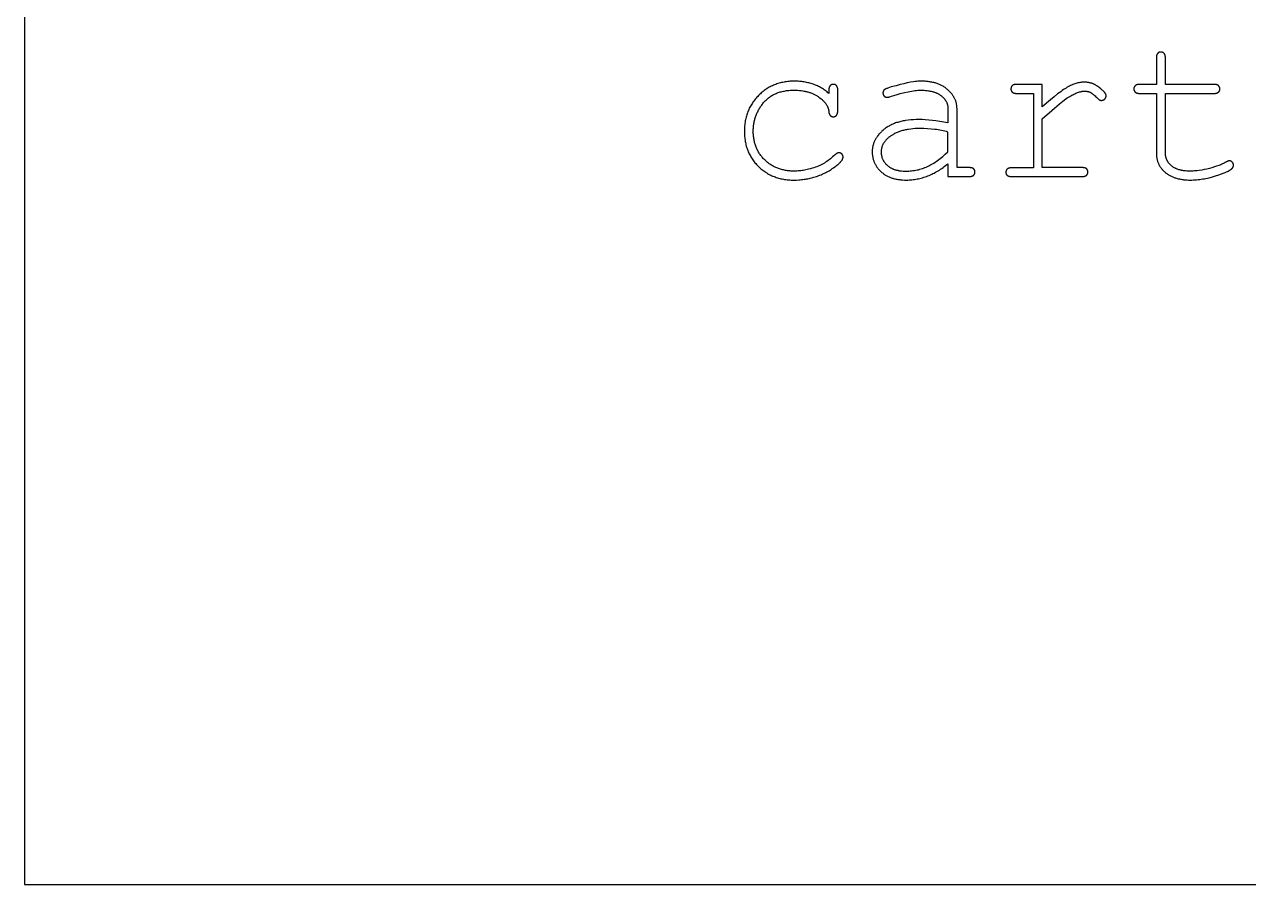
# Model space of a CAD drawing. Extents: x -184 to 286, y 9 to 417.
# Drawn here: x -88.7 to 65, y 9.3 to 117.2 of the extents above; entities that cross this region are included whole.
import ezdxf

# ---------------------------------------------------------------- set-up
doc = ezdxf.new("R2010")
doc.units = 0
doc.layers.add('LETRAS', color=7, linetype='CONTINUOUS')
doc.layers.add('LINEAS', color=7, linetype='CONTINUOUS')

msp = doc.modelspace()

# ---------------------------------------------------------------- linework, layer by layer
at = {"layer": 'LETRAS'}
for points in [[(54.52, 113.02), (54.52, 113.07), (54.52, 113.11), (54.52, 113.16), (54.51, 113.2), (54.51, 113.25), (54.5, 113.27), (54.5, 113.29), (54.49, 113.31), (54.49, 113.32), (54.49, 113.34), (54.48, 113.36), (54.48, 113.38), (54.47, 113.4), (54.46, 113.41), (54.46, 113.43), (54.45, 113.45), (54.45, 113.46), (54.44, 113.48), (54.43, 113.49), (54.42, 113.51), (54.42, 113.52), (54.41, 113.53), (54.4, 113.54), (54.39, 113.56), (54.38, 113.57), (54.38, 113.58), (54.37, 113.58), (54.37, 113.59), (54.36, 113.59), (54.35, 113.6), (54.34, 113.61), (54.33, 113.62), (54.32, 113.63), (54.31, 113.64), (54.3, 113.65), (54.29, 113.66), (54.28, 113.67), (54.26, 113.68), (54.25, 113.68), (54.24, 113.69), (54.23, 113.7), (54.22, 113.7), (54.2, 113.71), (54.19, 113.72), (54.18, 113.72), (54.16, 113.73), (54.15, 113.73), (54.14, 113.74), (54.12, 113.74), (54.11, 113.75), (54.1, 113.75), (54.08, 113.75), (54.07, 113.75), (54.05, 113.76), (54.04, 113.76), (54.02, 113.76), (54.01, 113.76), (53.99, 113.76), (53.98, 113.76), (53.96, 113.77), (53.95, 113.77), (53.93, 113.77), (53.92, 113.76), (53.9, 113.76), (53.89, 113.76), (53.87, 113.76), (53.86, 113.76), (53.85, 113.76), (53.83, 113.75), (53.82, 113.75), (53.8, 113.75), (53.79, 113.75), (53.78, 113.74), (53.76, 113.74), (53.75, 113.73), (53.74, 113.73), (53.73, 113.72), (53.71, 113.72), (53.7, 113.71), (53.69, 113.7), (53.68, 113.7), (53.67, 113.69), (53.65, 113.68), (53.64, 113.68), (53.63, 113.67), (53.62, 113.66), (53.61, 113.65), (53.6, 113.64), (53.59, 113.63), (53.58, 113.62), (53.57, 113.61), (53.56, 113.6), (53.55, 113.59), (53.54, 113.59), (53.54, 113.58), (53.53, 113.58), (53.53, 113.57), (53.52, 113.56), (53.51, 113.54), (53.5, 113.53), (53.49, 113.52), (53.48, 113.51), (53.48, 113.49), (53.47, 113.48), (53.46, 113.46), (53.46, 113.45), (53.45, 113.43), (53.44, 113.41), (53.44, 113.4), (53.43, 113.38), (53.43, 113.36), (53.42, 113.34), (53.42, 113.32), (53.41, 113.31), (53.41, 113.29), (53.4, 113.27), (53.4, 113.25), (53.4, 113.2), (53.39, 113.16), (53.39, 113.11), (53.39, 113.07), (53.39, 113.02)], [(53.39, 113.02), (53.39, 109.71)], [(54.52, 109.71), (54.52, 113.02)], [(12.26, 108.57), (12.15, 108.66), (12.04, 108.76), (11.93, 108.84), (11.81, 108.93), (11.69, 109.01), (11.58, 109.09), (11.46, 109.17), (11.33, 109.24), (11.21, 109.31), (11.09, 109.38), (10.96, 109.44), (10.83, 109.51), (10.7, 109.56), (10.57, 109.62), (10.44, 109.67), (10.3, 109.72), (10.17, 109.77), (10.03, 109.81), (9.89, 109.85), (9.75, 109.89), (9.61, 109.92), (9.46, 109.96), (9.32, 109.98), (9.17, 110.01), (9.02, 110.03), (8.87, 110.05), (8.72, 110.07), (8.57, 110.08), (8.41, 110.09), (8.25, 110.1), (8.09, 110.1), (7.93, 110.11), (7.77, 110.1), (7.6, 110.1), (7.43, 110.09), (7.27, 110.08), (7.11, 110.06), (6.95, 110.04), (6.79, 110.02), (6.64, 109.99), (6.48, 109.96), (6.33, 109.93), (6.18, 109.89), (6.03, 109.85), (5.88, 109.81), (5.74, 109.76), (5.6, 109.71), (5.45, 109.66), (5.31, 109.6), (5.18, 109.54), (5.04, 109.47), (4.91, 109.41), (4.77, 109.34), (4.64, 109.26), (4.52, 109.18), (4.39, 109.1), (4.26, 109.01), (4.14, 108.92), (4.02, 108.83), (3.9, 108.74), (3.78, 108.64), (3.67, 108.53), (3.55, 108.43), (3.44, 108.32), (3.33, 108.2), (3.22, 108.09), (3.12, 107.97), (3.02, 107.85), (2.93, 107.73), (2.83, 107.61), (2.74, 107.49), (2.66, 107.36), (2.58, 107.24), (2.5, 107.11), (2.42, 106.98), (2.35, 106.84), (2.28, 106.71), (2.22, 106.57), (2.16, 106.44), (2.1, 106.3), (2.05, 106.15), (2, 106.01), (1.95, 105.87), (1.91, 105.72), (1.87, 105.57), (1.83, 105.42), (1.8, 105.27), (1.77, 105.11), (1.74, 104.96), (1.72, 104.8), (1.7, 104.64), (1.68, 104.48), (1.67, 104.32), (1.66, 104.15), (1.66, 103.98), (1.66, 103.81), (1.66, 103.65), (1.66, 103.49), (1.67, 103.32), (1.68, 103.17), (1.7, 103.01), (1.72, 102.85), (1.74, 102.7), (1.77, 102.54), (1.79, 102.39), (1.83, 102.24), (1.86, 102.1), (1.9, 101.95), (1.94, 101.81), (1.99, 101.67), (2.04, 101.53), (2.09, 101.39), (2.15, 101.25), (2.21, 101.12), (2.27, 100.99), (2.34, 100.86), (2.41, 100.73), (2.48, 100.6), (2.56, 100.47), (2.64, 100.35), (2.72, 100.23), (2.81, 100.11), (2.9, 99.99), (2.99, 99.87), (3.09, 99.76), (3.19, 99.65), (3.29, 99.54), (3.4, 99.43), (3.51, 99.32), (3.62, 99.22), (3.73, 99.12), (3.85, 99.02), (3.97, 98.93), (4.09, 98.84), (4.21, 98.75), (4.33, 98.67), (4.46, 98.59), (4.58, 98.52), (4.71, 98.44), (4.84, 98.37), (4.98, 98.31), (5.11, 98.24), (5.25, 98.19), (5.38, 98.13), (5.52, 98.08), (5.67, 98.03), (5.81, 97.98), (5.96, 97.94), (6.1, 97.9), (6.25, 97.87), (6.41, 97.83), (6.56, 97.81), (6.71, 97.78), (6.87, 97.76), (7.03, 97.74), (7.19, 97.72), (7.35, 97.71), (7.52, 97.7), (7.69, 97.7), (7.85, 97.7), (8.19, 97.7), (8.51, 97.72), (8.68, 97.73), (8.84, 97.75), (9, 97.77), (9.16, 97.79), (9.32, 97.81), (9.47, 97.84), (9.63, 97.87), (9.79, 97.9), (9.94, 97.93), (10.1, 97.97), (10.25, 98.01), (10.4, 98.05), (10.55, 98.1), (10.7, 98.15), (10.85, 98.2), (11, 98.26), (11.15, 98.31), (11.29, 98.37), (11.44, 98.44), (11.58, 98.5), (11.73, 98.57), (11.87, 98.64), (12.01, 98.72), (12.15, 98.79), (12.29, 98.87), (12.43, 98.95), (12.57, 99.04), (12.7, 99.13), (12.87, 99.24), (13.02, 99.34), (13.16, 99.45), (13.29, 99.55), (13.41, 99.65), (13.47, 99.7), (13.52, 99.74), (13.58, 99.79), (13.62, 99.84), (13.67, 99.89), (13.71, 99.93), (13.75, 99.98), (13.79, 100.02), (13.83, 100.07), (13.86, 100.11), (13.89, 100.15), (13.91, 100.17), (13.92, 100.19), (13.93, 100.21), (13.94, 100.24), (13.96, 100.26), (13.97, 100.28), (13.98, 100.3), (13.99, 100.32), (14, 100.34), (14, 100.36), (14.01, 100.38), (14.02, 100.4), (14.02, 100.42), (14.03, 100.43), (14.03, 100.45), (14.04, 100.47), (14.04, 100.49), (14.05, 100.51), (14.05, 100.53), (14.05, 100.54), (14.05, 100.55), (14.05, 100.56), (14.05, 100.56), (14.05, 100.57), (14.05, 100.58), (14.05, 100.6), (14.05, 100.61), (14.05, 100.62), (14.05, 100.64), (14.05, 100.65), (14.05, 100.67), (14.04, 100.68), (14.04, 100.69), (14.04, 100.7), (14.04, 100.72), (14.03, 100.73), (14.03, 100.74), (14.03, 100.76), (14.02, 100.77), (14.02, 100.78), (14.01, 100.79), (14.01, 100.8), (14, 100.81), (14, 100.83), (13.99, 100.84), (13.98, 100.85), (13.98, 100.86), (13.97, 100.87), (13.96, 100.88), (13.96, 100.89), (13.95, 100.9), (13.94, 100.91), (13.93, 100.92), (13.92, 100.93), (13.92, 100.94), (13.91, 100.95), (13.9, 100.96), (13.89, 100.97), (13.88, 100.98), (13.87, 100.99), (13.86, 101), (13.85, 101.01), (13.84, 101.02), (13.83, 101.02), (13.82, 101.03), (13.81, 101.04), (13.79, 101.04), (13.78, 101.05), (13.77, 101.06), (13.76, 101.06), (13.75, 101.07), (13.74, 101.07), (13.73, 101.08), (13.71, 101.08), (13.7, 101.09), (13.69, 101.09), (13.68, 101.1), (13.66, 101.1), (13.65, 101.1), (13.64, 101.1), (13.63, 101.11), (13.61, 101.11), (13.6, 101.11), (13.59, 101.11), (13.57, 101.11), (13.56, 101.12), (13.54, 101.12), (13.53, 101.12), (13.52, 101.12), (13.51, 101.12), (13.5, 101.12), (13.5, 101.12), (13.49, 101.12), (13.48, 101.12), (13.48, 101.11), (13.47, 101.11), (13.46, 101.11), (13.45, 101.11), (13.43, 101.11), (13.42, 101.1), (13.41, 101.1), (13.39, 101.1), (13.38, 101.09), (13.36, 101.09), (13.35, 101.08), (13.33, 101.07), (13.32, 101.07), (13.3, 101.06), (13.29, 101.05), (13.27, 101.04), (13.26, 101.03), (13.24, 101.02), (13.22, 101.01), (13.21, 101), (13.19, 100.99), (13.16, 100.97), (13.13, 100.94), (13.09, 100.91), (13.06, 100.88), (13.02, 100.85), (12.88, 100.72), (12.74, 100.59), (12.6, 100.47), (12.46, 100.35), (12.31, 100.24), (12.16, 100.13), (12.01, 100.03), (11.86, 99.93), (11.71, 99.83), (11.55, 99.74), (11.39, 99.66), (11.23, 99.58), (11.07, 99.5), (10.91, 99.43), (10.74, 99.36), (10.57, 99.3), (10.4, 99.24), (10.23, 99.19), (10.06, 99.14), (9.9, 99.09), (9.73, 99.05), (9.56, 99.01), (9.39, 98.97), (9.23, 98.94), (9.06, 98.91), (8.9, 98.89), (8.73, 98.87), (8.56, 98.85), (8.4, 98.84), (8.24, 98.83), (8.07, 98.82), (7.91, 98.82), (7.77, 98.82), (7.63, 98.83), (7.49, 98.83), (7.35, 98.84), (7.22, 98.85), (7.09, 98.87), (6.95, 98.89), (6.82, 98.91), (6.7, 98.93), (6.57, 98.96), (6.45, 98.99), (6.32, 99.02), (6.2, 99.05), (6.08, 99.09), (5.96, 99.13), (5.85, 99.17), (5.73, 99.22), (5.62, 99.27), (5.51, 99.32), (5.4, 99.37), (5.29, 99.43), (5.18, 99.49), (5.08, 99.55), (4.97, 99.62), (4.87, 99.68), (4.77, 99.75), (4.67, 99.83), (4.58, 99.9), (4.48, 99.98), (4.39, 100.06), (4.3, 100.15), (4.21, 100.24), (4.12, 100.32), (4.03, 100.42), (3.95, 100.51), (3.87, 100.6), (3.8, 100.7), (3.72, 100.79), (3.65, 100.89), (3.58, 100.99), (3.52, 101.09), (3.45, 101.19), (3.39, 101.3), (3.34, 101.4), (3.28, 101.51), (3.23, 101.62), (3.18, 101.73), (3.14, 101.84), (3.09, 101.95), (3.05, 102.07), (3.01, 102.19), (2.98, 102.3), (2.95, 102.42), (2.92, 102.54), (2.89, 102.66), (2.87, 102.79), (2.85, 102.91), (2.83, 103.04), (2.81, 103.17), (2.8, 103.3), (2.79, 103.43), (2.78, 103.56), (2.78, 103.69), (2.78, 103.83), (2.78, 103.95), (2.78, 104.08), (2.79, 104.2), (2.8, 104.33), (2.81, 104.45), (2.82, 104.57), (2.84, 104.69), (2.86, 104.81), (2.88, 104.93), (2.9, 105.04), (2.93, 105.16), (2.96, 105.28), (2.99, 105.39), (3.03, 105.51), (3.06, 105.62), (3.1, 105.73), (3.14, 105.84), (3.19, 105.95), (3.23, 106.06), (3.28, 106.17), (3.34, 106.28), (3.39, 106.39), (3.45, 106.49), (3.51, 106.6), (3.57, 106.7), (3.63, 106.81), (3.7, 106.91), (3.77, 107.01), (3.84, 107.11), (3.92, 107.21), (3.99, 107.31), (4.07, 107.41), (4.16, 107.5), (4.24, 107.6), (4.33, 107.69), (4.42, 107.77), (4.51, 107.86), (4.6, 107.94), (4.7, 108.02), (4.8, 108.09), (4.9, 108.16), (5, 108.23), (5.11, 108.3), (5.21, 108.36), (5.32, 108.42), (5.44, 108.48), (5.55, 108.53), (5.67, 108.58), (5.79, 108.63), (5.91, 108.67), (6.04, 108.71), (6.16, 108.75), (6.29, 108.79), (6.42, 108.82), (6.56, 108.85), (6.69, 108.87), (6.83, 108.9), (6.97, 108.92), (7.12, 108.93), (7.26, 108.95), (7.41, 108.96), (7.56, 108.96), (7.71, 108.97), (7.87, 108.97), (8.11, 108.97), (8.35, 108.96), (8.58, 108.94), (8.8, 108.92), (9.02, 108.89), (9.13, 108.87), (9.24, 108.85), (9.34, 108.83), (9.44, 108.81), (9.54, 108.78), (9.64, 108.76), (9.74, 108.73), (9.84, 108.7), (9.93, 108.67), (10.02, 108.64), (10.11, 108.6), (10.2, 108.57), (10.29, 108.53), (10.38, 108.49), (10.46, 108.45), (10.55, 108.41), (10.63, 108.36), (10.71, 108.32), (10.79, 108.27), (10.86, 108.22), (10.94, 108.17), (11.01, 108.12), (11.15, 108.01), (11.29, 107.9), (11.35, 107.85), (11.41, 107.79), (11.47, 107.74), (11.53, 107.68), (11.58, 107.63), (11.64, 107.57), (11.69, 107.52), (11.74, 107.46), (11.78, 107.41), (11.83, 107.35), (11.87, 107.29), (11.91, 107.24), (11.95, 107.18), (11.98, 107.12), (12.02, 107.07), (12.05, 107.01), (12.08, 106.95), (12.1, 106.9), (12.13, 106.84), (12.15, 106.78), (12.17, 106.72), (12.19, 106.66), (12.21, 106.61), (12.22, 106.58), (12.22, 106.55), (12.23, 106.52), (12.24, 106.49), (12.24, 106.46), (12.25, 106.43), (12.25, 106.4), (12.26, 106.37), (12.26, 106.34), (12.26, 106.31), (12.27, 106.27), (12.27, 106.23), (12.28, 106.18), (12.28, 106.15), (12.29, 106.11), (12.29, 106.09), (12.3, 106.07), (12.3, 106.05), (12.31, 106.04), (12.31, 106.02), (12.32, 106), (12.33, 105.99), (12.33, 105.97), (12.34, 105.96), (12.34, 105.94), (12.35, 105.93), (12.36, 105.91), (12.37, 105.9), (12.37, 105.89), (12.38, 105.88), (12.39, 105.86), (12.4, 105.85), (12.41, 105.84), (12.41, 105.83), (12.42, 105.82), (12.43, 105.81), (12.44, 105.8), (12.45, 105.79), (12.46, 105.78), (12.47, 105.77), (12.48, 105.76), (12.49, 105.75), (12.5, 105.75), (12.51, 105.74), (12.52, 105.73), (12.53, 105.72), (12.54, 105.72), (12.56, 105.71), (12.57, 105.7), (12.58, 105.7), (12.59, 105.69), (12.6, 105.69), (12.61, 105.68), (12.63, 105.68), (12.64, 105.67), (12.65, 105.67), (12.66, 105.67), (12.67, 105.66), (12.69, 105.66), (12.7, 105.66), (12.71, 105.65), (12.73, 105.65), (12.74, 105.65), (12.75, 105.65), (12.77, 105.65), (12.78, 105.65), (12.79, 105.65), (12.81, 105.64), (12.82, 105.64), (12.84, 105.64), (12.85, 105.65), (12.87, 105.65), (12.88, 105.65), (12.9, 105.65), (12.91, 105.65), (12.93, 105.65), (12.94, 105.66), (12.96, 105.66), (12.97, 105.66), (12.98, 105.67), (13, 105.67), (13.01, 105.67), (13.03, 105.68), (13.04, 105.68), (13.05, 105.69), (13.06, 105.69), (13.08, 105.7), (13.09, 105.71), (13.1, 105.71), (13.11, 105.72), (13.12, 105.73), (13.14, 105.73), (13.15, 105.74), (13.16, 105.75), (13.17, 105.76), (13.18, 105.77), (13.19, 105.78), (13.2, 105.79), (13.21, 105.8), (13.22, 105.81), (13.23, 105.82), (13.23, 105.82), (13.24, 105.83), (13.25, 105.84), (13.26, 105.85), (13.27, 105.87), (13.27, 105.88), (13.28, 105.89), (13.29, 105.91), (13.3, 105.92), (13.3, 105.94), (13.31, 105.95), (13.32, 105.97), (13.33, 105.98), (13.33, 106), (13.34, 106.02), (13.34, 106.03), (13.35, 106.05), (13.35, 106.07), (13.36, 106.09), (13.36, 106.11), (13.37, 106.13), (13.37, 106.17), (13.38, 106.21), (13.39, 106.26), (13.39, 106.31), (13.39, 106.36), (13.4, 106.41)], [(13.4, 108.94), (13.4, 108.99), (13.39, 109.04), (13.39, 109.09), (13.39, 109.14), (13.38, 109.18), (13.38, 109.2), (13.37, 109.22), (13.37, 109.24), (13.37, 109.26), (13.36, 109.28), (13.36, 109.3), (13.35, 109.32), (13.35, 109.33), (13.34, 109.35), (13.33, 109.37), (13.33, 109.38), (13.32, 109.4), (13.31, 109.41), (13.31, 109.43), (13.3, 109.44), (13.29, 109.46), (13.28, 109.47), (13.27, 109.48), (13.26, 109.5), (13.26, 109.5), (13.26, 109.51), (13.25, 109.51), (13.25, 109.52), (13.24, 109.53), (13.24, 109.53), (13.23, 109.54), (13.22, 109.55), (13.21, 109.56), (13.19, 109.57), (13.18, 109.58), (13.17, 109.59), (13.16, 109.6), (13.15, 109.61), (13.14, 109.62), (13.13, 109.62), (13.12, 109.63), (13.1, 109.64), (13.09, 109.64), (13.08, 109.65), (13.07, 109.66), (13.05, 109.66), (13.04, 109.67), (13.03, 109.67), (13.01, 109.68), (13, 109.68), (12.99, 109.68), (12.97, 109.69), (12.96, 109.69), (12.94, 109.69), (12.93, 109.7), (12.91, 109.7), (12.9, 109.7), (12.88, 109.7), (12.87, 109.7), (12.85, 109.7), (12.84, 109.71), (12.82, 109.71), (12.81, 109.71), (12.79, 109.7), (12.78, 109.7), (12.76, 109.7), (12.75, 109.7), (12.73, 109.7), (12.72, 109.7), (12.71, 109.69), (12.69, 109.69), (12.68, 109.69), (12.67, 109.68), (12.65, 109.68), (12.64, 109.68), (12.63, 109.67), (12.61, 109.67), (12.6, 109.66), (12.59, 109.66), (12.58, 109.65), (12.57, 109.64), (12.55, 109.64), (12.54, 109.63), (12.53, 109.62), (12.52, 109.62), (12.51, 109.61), (12.5, 109.6), (12.48, 109.59), (12.47, 109.58), (12.46, 109.57), (12.45, 109.56), (12.44, 109.55), (12.43, 109.54), (12.42, 109.53), (12.42, 109.53), (12.41, 109.52), (12.41, 109.51), (12.4, 109.51), (12.4, 109.5), (12.39, 109.5), (12.38, 109.48), (12.38, 109.47), (12.37, 109.46), (12.36, 109.44), (12.35, 109.43), (12.34, 109.41), (12.34, 109.4), (12.33, 109.38), (12.32, 109.37), (12.32, 109.35), (12.31, 109.33), (12.31, 109.32), (12.3, 109.3), (12.3, 109.28), (12.29, 109.26), (12.29, 109.24), (12.28, 109.22), (12.28, 109.2), (12.28, 109.18), (12.27, 109.14), (12.27, 109.09), (12.26, 109.04), (12.26, 108.99), (12.26, 108.94)], [(28.36, 106.69), (28.35, 106.77), (28.35, 106.85), (28.35, 106.93), (28.34, 107.01), (28.33, 107.09), (28.31, 107.17), (28.3, 107.25), (28.28, 107.33), (28.26, 107.41), (28.24, 107.49), (28.22, 107.56), (28.19, 107.64), (28.16, 107.72), (28.13, 107.79), (28.09, 107.87), (28.06, 107.94), (28.02, 108.01), (27.98, 108.09), (27.94, 108.16), (27.89, 108.23), (27.84, 108.3), (27.79, 108.38), (27.74, 108.45), (27.69, 108.52), (27.63, 108.59), (27.57, 108.65), (27.51, 108.72), (27.45, 108.79), (27.38, 108.86), (27.31, 108.93), (27.24, 108.99), (27.17, 109.06), (27.09, 109.12), (27.01, 109.18), (26.94, 109.24), (26.86, 109.3), (26.77, 109.36), (26.69, 109.41), (26.6, 109.47), (26.51, 109.52), (26.42, 109.56), (26.33, 109.61), (26.24, 109.65), (26.14, 109.7), (26.05, 109.74), (25.95, 109.77), (25.85, 109.81), (25.74, 109.84), (25.64, 109.88), (25.53, 109.91), (25.43, 109.93), (25.32, 109.96), (25.2, 109.98), (25.09, 110), (24.98, 110.02), (24.86, 110.04), (24.74, 110.06), (24.62, 110.07), (24.5, 110.08), (24.37, 110.09), (24.12, 110.1), (23.85, 110.11), (23.72, 110.1), (23.57, 110.1), (23.42, 110.09), (23.26, 110.07), (23.09, 110.05), (22.91, 110.03), (22.53, 109.97), (22.12, 109.89), (21.68, 109.79), (21.21, 109.68), (20.7, 109.54), (20.11, 109.38), (19.87, 109.31), (19.66, 109.23), (19.57, 109.2), (19.49, 109.17), (19.42, 109.14), (19.39, 109.12), (19.36, 109.11), (19.33, 109.09), (19.3, 109.08), (19.28, 109.06), (19.27, 109.06), (19.26, 109.05), (19.25, 109.04), (19.24, 109.04), (19.23, 109.03), (19.22, 109.02), (19.21, 109.02), (19.21, 109.01), (19.2, 109.01), (19.2, 109), (19.2, 109), (19.19, 109)], [(35.88, 109.71), (35.82, 109.7), (35.78, 109.7), (35.73, 109.7), (35.68, 109.7), (35.64, 109.69), (35.62, 109.69), (35.6, 109.68), (35.58, 109.68), (35.56, 109.67), (35.54, 109.67), (35.52, 109.67), (35.51, 109.66), (35.49, 109.65), (35.47, 109.65), (35.45, 109.64), (35.44, 109.64), (35.42, 109.63), (35.41, 109.62), (35.39, 109.62), (35.38, 109.61), (35.37, 109.6), (35.35, 109.59), (35.34, 109.58), (35.33, 109.58), (35.33, 109.57), (35.32, 109.57), (35.32, 109.56), (35.31, 109.56), (35.31, 109.55), (35.3, 109.55), (35.29, 109.54), (35.28, 109.53), (35.27, 109.52), (35.26, 109.51), (35.26, 109.5), (35.25, 109.49), (35.24, 109.48), (35.23, 109.47), (35.22, 109.46), (35.21, 109.45), (35.21, 109.44), (35.2, 109.43), (35.19, 109.41), (35.19, 109.4), (35.18, 109.39), (35.17, 109.38), (35.17, 109.36), (35.16, 109.35), (35.16, 109.34), (35.16, 109.33), (35.15, 109.31), (35.15, 109.3), (35.14, 109.29), (35.14, 109.27), (35.14, 109.26), (35.14, 109.25), (35.13, 109.23), (35.13, 109.22), (35.13, 109.2), (35.13, 109.19), (35.13, 109.17), (35.13, 109.16), (35.13, 109.14), (35.13, 109.13), (35.13, 109.11), (35.13, 109.1), (35.13, 109.08), (35.13, 109.07), (35.13, 109.05), (35.14, 109.04), (35.14, 109.02), (35.14, 109.01), (35.14, 108.99), (35.15, 108.98), (35.15, 108.97), (35.16, 108.95), (35.16, 108.94), (35.17, 108.93), (35.17, 108.91), (35.18, 108.9), (35.18, 108.89), (35.19, 108.88), (35.2, 108.86), (35.2, 108.85), (35.21, 108.84), (35.22, 108.83), (35.23, 108.82), (35.23, 108.8), (35.24, 108.79), (35.25, 108.78), (35.26, 108.77), (35.27, 108.76), (35.28, 108.75), (35.29, 108.74), (35.3, 108.73), (35.31, 108.73), (35.31, 108.72), (35.32, 108.72), (35.32, 108.71), (35.34, 108.7), (35.35, 108.69), (35.36, 108.68), (35.37, 108.68), (35.39, 108.67), (35.4, 108.66), (35.42, 108.65), (35.43, 108.65), (35.45, 108.64), (35.46, 108.63), (35.48, 108.63), (35.5, 108.62), (35.51, 108.62), (35.53, 108.61), (35.55, 108.61), (35.57, 108.6), (35.59, 108.6), (35.61, 108.59), (35.63, 108.59), (35.65, 108.59), (35.69, 108.58), (35.73, 108.58), (35.78, 108.57), (35.83, 108.57), (35.88, 108.57)], [(39.07, 109.71), (35.88, 109.71)], [(39.07, 105.4), (40.25, 106.44), (41.24, 107.26), (41.66, 107.6), (42.04, 107.88), (42.21, 108), (42.37, 108.1), (42.52, 108.2), (42.65, 108.28), (42.78, 108.35), (42.91, 108.41), (43.03, 108.48), (43.15, 108.53), (43.27, 108.59), (43.39, 108.63), (43.5, 108.68), (43.61, 108.72), (43.72, 108.75), (43.83, 108.78), (43.88, 108.79), (43.94, 108.81), (43.99, 108.82), (44.04, 108.83), (44.09, 108.84), (44.14, 108.84), (44.19, 108.85), (44.24, 108.85), (44.28, 108.86), (44.33, 108.86), (44.38, 108.86), (44.42, 108.86), (44.47, 108.86), (44.51, 108.86), (44.55, 108.86), (44.59, 108.85), (44.63, 108.85), (44.68, 108.84), (44.72, 108.83), (44.76, 108.82), (44.8, 108.81), (44.85, 108.8), (44.89, 108.78), (44.93, 108.77), (44.98, 108.75), (45.02, 108.73), (45.06, 108.71), (45.1, 108.69), (45.15, 108.67), (45.19, 108.64), (45.24, 108.61), (45.29, 108.58), (45.33, 108.55), (45.38, 108.52), (45.43, 108.48), (45.48, 108.44), (45.53, 108.4), (45.59, 108.36), (45.69, 108.26), (45.8, 108.16), (45.92, 108.05), (46.04, 107.94), (46.09, 107.89), (46.13, 107.85), (46.17, 107.81), (46.19, 107.8), (46.21, 107.78), (46.23, 107.77), (46.23, 107.77), (46.24, 107.76), (46.25, 107.76), (46.25, 107.76), (46.26, 107.75), (46.27, 107.75), (46.27, 107.75), (46.28, 107.74), (46.29, 107.74), (46.3, 107.73), (46.32, 107.73), (46.33, 107.72), (46.34, 107.72), (46.36, 107.72), (46.37, 107.71), (46.38, 107.71), (46.4, 107.71), (46.41, 107.71), (46.43, 107.7), (46.45, 107.7), (46.46, 107.7), (46.48, 107.7), (46.49, 107.7), (46.51, 107.7), (46.53, 107.7), (46.54, 107.7), (46.56, 107.7), (46.57, 107.71), (46.59, 107.71), (46.6, 107.71), (46.62, 107.71), (46.63, 107.71), (46.64, 107.72), (46.66, 107.72), (46.67, 107.73), (46.69, 107.73), (46.7, 107.73), (46.71, 107.74), (46.73, 107.74), (46.74, 107.75), (46.75, 107.75), (46.76, 107.76), (46.78, 107.77), (46.79, 107.77), (46.8, 107.78), (46.81, 107.79), (46.83, 107.8), (46.84, 107.8), (46.85, 107.81), (46.86, 107.82), (46.87, 107.83), (46.88, 107.84), (46.89, 107.85), (46.9, 107.86), (46.91, 107.87), (46.93, 107.88), (46.93, 107.89), (46.94, 107.9), (46.95, 107.91), (46.96, 107.92), (46.97, 107.93), (46.98, 107.95), (46.99, 107.96), (47, 107.97), (47, 107.98), (47.01, 107.99), (47.02, 108.01), (47.02, 108.02), (47.03, 108.03), (47.03, 108.04), (47.04, 108.06), (47.05, 108.07), (47.05, 108.08), (47.05, 108.1), (47.06, 108.11), (47.06, 108.13), (47.07, 108.14), (47.07, 108.15), (47.07, 108.17), (47.07, 108.18), (47.08, 108.2), (47.08, 108.21), (47.08, 108.23), (47.08, 108.24), (47.08, 108.26), (47.08, 108.27), (47.08, 108.29), (47.08, 108.29), (47.08, 108.3), (47.08, 108.31), (47.08, 108.31), (47.08, 108.32), (47.08, 108.32), (47.08, 108.33), (47.08, 108.35), (47.07, 108.36), (47.07, 108.37), (47.07, 108.38), (47.06, 108.39), (47.06, 108.41), (47.06, 108.42), (47.05, 108.43), (47.05, 108.44), (47.04, 108.46), (47.03, 108.47), (47.03, 108.48), (47.02, 108.5), (47.01, 108.51), (47.01, 108.52), (47, 108.54), (46.98, 108.57), (46.96, 108.6), (46.94, 108.63), (46.92, 108.66), (46.89, 108.69), (46.87, 108.72), (46.84, 108.75), (46.81, 108.78), (46.75, 108.85), (46.67, 108.92), (46.6, 108.99), (46.51, 109.07), (46.42, 109.15), (46.22, 109.31), (46.17, 109.35), (46.11, 109.39), (46.06, 109.43), (46, 109.47), (45.95, 109.51), (45.89, 109.54), (45.84, 109.57), (45.78, 109.61), (45.72, 109.64), (45.67, 109.67), (45.61, 109.7), (45.55, 109.72), (45.5, 109.75), (45.44, 109.77), (45.38, 109.8), (45.32, 109.82), (45.27, 109.84), (45.21, 109.86), (45.15, 109.87), (45.09, 109.89), (45.03, 109.91), (44.97, 109.92), (44.91, 109.93), (44.85, 109.94), (44.79, 109.95), (44.73, 109.96), (44.67, 109.97), (44.61, 109.98), (44.54, 109.98), (44.48, 109.98), (44.42, 109.99), (44.36, 109.99), (44.3, 109.99), (44.24, 109.98), (44.18, 109.98), (44.12, 109.98), (44.06, 109.97), (44.01, 109.97), (43.95, 109.96), (43.89, 109.95), (43.76, 109.93), (43.64, 109.91), (43.52, 109.88), (43.39, 109.84), (43.27, 109.81), (43.14, 109.76), (43.01, 109.72), (42.88, 109.67), (42.75, 109.61), (42.62, 109.55), (42.48, 109.49), (42.35, 109.42), (42.21, 109.34), (42.06, 109.25), (41.9, 109.16), (41.73, 109.05), (41.56, 108.93), (41.38, 108.79), (40.98, 108.5), (40.56, 108.16), (40.09, 107.77), (39.07, 106.87)], [(39.07, 106.87), (39.07, 109.71)], [(51.32, 109.71), (51.27, 109.7), (51.22, 109.7), (51.17, 109.7), (51.13, 109.7), (51.09, 109.69), (51.07, 109.69), (51.05, 109.68), (51.03, 109.68), (51.01, 109.67), (50.99, 109.67), (50.97, 109.67), (50.95, 109.66), (50.94, 109.65), (50.92, 109.65), (50.9, 109.64), (50.89, 109.64), (50.87, 109.63), (50.86, 109.62), (50.84, 109.62), (50.83, 109.61), (50.81, 109.6), (50.8, 109.59), (50.79, 109.58), (50.78, 109.57), (50.76, 109.56), (50.76, 109.56), (50.75, 109.55), (50.75, 109.55), (50.74, 109.54), (50.73, 109.53), (50.72, 109.52), (50.71, 109.51), (50.7, 109.5), (50.69, 109.49), (50.68, 109.48), (50.67, 109.47), (50.67, 109.46), (50.66, 109.45), (50.65, 109.44), (50.64, 109.43), (50.64, 109.41), (50.63, 109.4), (50.62, 109.39), (50.62, 109.38), (50.61, 109.36), (50.61, 109.35), (50.6, 109.34), (50.6, 109.33), (50.59, 109.31), (50.59, 109.3), (50.58, 109.29), (50.58, 109.27), (50.58, 109.26), (50.58, 109.25), (50.57, 109.23), (50.57, 109.22), (50.57, 109.2), (50.57, 109.19), (50.57, 109.17), (50.57, 109.16), (50.57, 109.14), (50.57, 109.13), (50.57, 109.11), (50.57, 109.1), (50.57, 109.08), (50.57, 109.07), (50.57, 109.05), (50.58, 109.04), (50.58, 109.02), (50.58, 109.01), (50.58, 108.99), (50.59, 108.98), (50.59, 108.97), (50.6, 108.95), (50.6, 108.94), (50.61, 108.93), (50.61, 108.91), (50.62, 108.9), (50.62, 108.89), (50.63, 108.88), (50.64, 108.86), (50.64, 108.85), (50.65, 108.84), (50.66, 108.83), (50.67, 108.82), (50.67, 108.8), (50.68, 108.79), (50.69, 108.78), (50.7, 108.77), (50.71, 108.76), (50.72, 108.75), (50.73, 108.74), (50.74, 108.73), (50.75, 108.73), (50.75, 108.72), (50.76, 108.72), (50.76, 108.71), (50.78, 108.7), (50.79, 108.69), (50.8, 108.68), (50.81, 108.68), (50.83, 108.67), (50.84, 108.66), (50.86, 108.65), (50.87, 108.65), (50.89, 108.64), (50.9, 108.63), (50.92, 108.63), (50.94, 108.62), (50.95, 108.62), (50.97, 108.61), (50.99, 108.61), (51.01, 108.6), (51.03, 108.6), (51.05, 108.59), (51.07, 108.59), (51.09, 108.59), (51.13, 108.58), (51.17, 108.58), (51.22, 108.57), (51.27, 108.57), (51.32, 108.57)], [(53.39, 109.71), (51.32, 109.71)], [(60.61, 109.71), (54.52, 109.71)], [(60.61, 108.57), (60.66, 108.57), (60.71, 108.57), (60.75, 108.58), (60.8, 108.58), (60.84, 108.59), (60.86, 108.59), (60.88, 108.59), (60.9, 108.6), (60.92, 108.6), (60.94, 108.61), (60.96, 108.61), (60.97, 108.62), (60.99, 108.62), (61.01, 108.63), (61.02, 108.63), (61.04, 108.64), (61.06, 108.65), (61.07, 108.65), (61.09, 108.66), (61.1, 108.67), (61.11, 108.68), (61.13, 108.68), (61.14, 108.69), (61.15, 108.7), (61.16, 108.71), (61.17, 108.72), (61.18, 108.72), (61.18, 108.73), (61.19, 108.73), (61.2, 108.74), (61.21, 108.75), (61.22, 108.76), (61.23, 108.77), (61.24, 108.78), (61.25, 108.79), (61.25, 108.8), (61.26, 108.82), (61.27, 108.83), (61.28, 108.84), (61.29, 108.85), (61.29, 108.86), (61.3, 108.87), (61.3, 108.89), (61.31, 108.9), (61.32, 108.91), (61.32, 108.92), (61.33, 108.94), (61.33, 108.95), (61.34, 108.96), (61.34, 108.98), (61.34, 108.99), (61.35, 109), (61.35, 109.02), (61.35, 109.03), (61.35, 109.04), (61.36, 109.06), (61.36, 109.07), (61.36, 109.09), (61.36, 109.1), (61.36, 109.12), (61.36, 109.13), (61.36, 109.15), (61.36, 109.16), (61.36, 109.18), (61.36, 109.19), (61.36, 109.21), (61.35, 109.22), (61.35, 109.24), (61.35, 109.25), (61.35, 109.27), (61.34, 109.28), (61.34, 109.29), (61.34, 109.31), (61.33, 109.32), (61.33, 109.34), (61.32, 109.35), (61.32, 109.36), (61.31, 109.37), (61.3, 109.39), (61.3, 109.4), (61.29, 109.41), (61.29, 109.42), (61.28, 109.44), (61.27, 109.45), (61.26, 109.46), (61.25, 109.47), (61.25, 109.48), (61.24, 109.49), (61.23, 109.5), (61.22, 109.51), (61.21, 109.52), (61.2, 109.53), (61.19, 109.54), (61.18, 109.55), (61.18, 109.55), (61.17, 109.56), (61.16, 109.56), (61.15, 109.57), (61.14, 109.58), (61.13, 109.59), (61.11, 109.6), (61.1, 109.61), (61.09, 109.62), (61.07, 109.62), (61.06, 109.63), (61.04, 109.64), (61.02, 109.64), (61.01, 109.65), (60.99, 109.65), (60.97, 109.66), (60.96, 109.67), (60.94, 109.67), (60.92, 109.67), (60.9, 109.68), (60.88, 109.68), (60.86, 109.69), (60.84, 109.69), (60.8, 109.7), (60.75, 109.7), (60.71, 109.7), (60.66, 109.7), (60.61, 109.71)], [(12.26, 108.94), (12.26, 108.57)], [(13.4, 106.41), (13.4, 108.94)], [(19.19, 109), (19.19, 108.99), (19.18, 108.98), (19.17, 108.97), (19.16, 108.96), (19.15, 108.95), (19.15, 108.94), (19.14, 108.93), (19.13, 108.92), (19.13, 108.91), (19.12, 108.9), (19.12, 108.89), (19.11, 108.88), (19.11, 108.87), (19.1, 108.86), (19.1, 108.85), (19.09, 108.84), (19.09, 108.83), (19.09, 108.82), (19.08, 108.81), (19.08, 108.79), (19.08, 108.78), (19.07, 108.77), (19.07, 108.76), (19.07, 108.74), (19.07, 108.73), (19.06, 108.72), (19.06, 108.71), (19.06, 108.69), (19.06, 108.68), (19.06, 108.66), (19.06, 108.65), (19.06, 108.64), (19.06, 108.62), (19.06, 108.61), (19.06, 108.59), (19.06, 108.58), (19.06, 108.56), (19.07, 108.55), (19.07, 108.54), (19.07, 108.52), (19.07, 108.51), (19.07, 108.49), (19.08, 108.48), (19.08, 108.47), (19.09, 108.45), (19.09, 108.44), (19.09, 108.43), (19.1, 108.42), (19.1, 108.4), (19.11, 108.39), (19.11, 108.38), (19.12, 108.37), (19.13, 108.36), (19.13, 108.34), (19.14, 108.33), (19.15, 108.32), (19.15, 108.31), (19.16, 108.3), (19.17, 108.29), (19.18, 108.28), (19.19, 108.27), (19.19, 108.26), (19.2, 108.25), (19.21, 108.24), (19.22, 108.23), (19.23, 108.22), (19.24, 108.21), (19.25, 108.2), (19.26, 108.19), (19.27, 108.18), (19.28, 108.17), (19.29, 108.17), (19.3, 108.16), (19.32, 108.15), (19.33, 108.14), (19.34, 108.14), (19.35, 108.13), (19.36, 108.13), (19.37, 108.12), (19.38, 108.12), (19.39, 108.11), (19.41, 108.11), (19.42, 108.1), (19.43, 108.1), (19.44, 108.09), (19.45, 108.09), (19.47, 108.09), (19.48, 108.09), (19.49, 108.08), (19.5, 108.08), (19.52, 108.08), (19.53, 108.08), (19.54, 108.08), (19.55, 108.08), (19.57, 108.08), (19.58, 108.08), (19.59, 108.08), (19.6, 108.08), (19.61, 108.08), (19.62, 108.08), (19.63, 108.08), (19.64, 108.08), (19.66, 108.08), (19.69, 108.09), (19.71, 108.09), (19.78, 108.11), (19.85, 108.13), (19.93, 108.15), (20.13, 108.21), (20.7, 108.39), (21.24, 108.54), (21.75, 108.67), (22.23, 108.78), (22.45, 108.82), (22.67, 108.86), (22.88, 108.9), (23.08, 108.92), (23.27, 108.94), (23.46, 108.96), (23.63, 108.97), (23.8, 108.97), (24.01, 108.97), (24.22, 108.96), (24.41, 108.95), (24.6, 108.93), (24.79, 108.9), (24.88, 108.89), (24.96, 108.87), (25.05, 108.86), (25.13, 108.84), (25.22, 108.82), (25.3, 108.8), (25.38, 108.78), (25.45, 108.76), (25.53, 108.73), (25.6, 108.7), (25.68, 108.68), (25.75, 108.65), (25.82, 108.62), (25.88, 108.59), (25.95, 108.55), (26.02, 108.52), (26.08, 108.49), (26.14, 108.45), (26.2, 108.41), (26.26, 108.37), (26.31, 108.33), (26.37, 108.29), (26.42, 108.25), (26.47, 108.2), (26.52, 108.16), (26.57, 108.12), (26.61, 108.07), (26.66, 108.03), (26.7, 107.98), (26.74, 107.93), (26.78, 107.89), (26.82, 107.84), (26.85, 107.79), (26.89, 107.74), (26.92, 107.7), (26.95, 107.65), (26.98, 107.6), (27.01, 107.55), (27.03, 107.5), (27.06, 107.45), (27.08, 107.4), (27.1, 107.34), (27.12, 107.29), (27.14, 107.24), (27.15, 107.19), (27.17, 107.13), (27.18, 107.08), (27.19, 107.02), (27.2, 106.97), (27.21, 106.91), (27.21, 106.86), (27.22, 106.8), (27.22, 106.74), (27.22, 106.69)], [(35.88, 108.57), (37.95, 108.57)], [(37.95, 108.57), (37.95, 99.22)], [(51.32, 108.57), (53.39, 108.57)], [(53.39, 108.57), (53.39, 101.1)], [(54.52, 101.1), (54.52, 108.57)], [(54.52, 108.57), (60.61, 108.57)], [(27.22, 106.69), (27.22, 104.87)], [(28.36, 99.26), (28.36, 106.69)], [(27.22, 104.87), (26.7, 104.97), (26.2, 105.06), (25.72, 105.13), (25.26, 105.18), (24.81, 105.23), (24.38, 105.26), (23.97, 105.28), (23.57, 105.28), (23.22, 105.28), (22.88, 105.27), (22.55, 105.24), (22.22, 105.21), (21.91, 105.17), (21.76, 105.14), (21.61, 105.11), (21.47, 105.08), (21.32, 105.05), (21.18, 105.02), (21.05, 104.98), (20.91, 104.94), (20.78, 104.9), (20.65, 104.86), (20.52, 104.81), (20.4, 104.76), (20.28, 104.71), (20.16, 104.66), (20.04, 104.6), (19.93, 104.54), (19.82, 104.48), (19.71, 104.42), (19.6, 104.35), (19.5, 104.29), (19.4, 104.22), (19.3, 104.14), (19.21, 104.07), (19.11, 103.99), (19.03, 103.92), (18.94, 103.84), (18.86, 103.76), (18.78, 103.68), (18.7, 103.6), (18.62, 103.52), (18.55, 103.44), (18.48, 103.35), (18.42, 103.27), (18.36, 103.18), (18.3, 103.1), (18.24, 103.01), (18.18, 102.93), (18.13, 102.84), (18.08, 102.75), (18.04, 102.66), (18, 102.57), (17.96, 102.48), (17.92, 102.39), (17.89, 102.3), (17.86, 102.2), (17.83, 102.11), (17.8, 102.01), (17.78, 101.92), (17.76, 101.82), (17.75, 101.72), (17.73, 101.62), (17.72, 101.53), (17.72, 101.43), (17.71, 101.33), (17.71, 101.22), (17.71, 101.13), (17.72, 101.04), (17.72, 100.95), (17.73, 100.86), (17.74, 100.77), (17.75, 100.68), (17.77, 100.6), (17.78, 100.51), (17.8, 100.43), (17.82, 100.34), (17.84, 100.26), (17.87, 100.18), (17.9, 100.1), (17.93, 100.01), (17.96, 99.94), (17.99, 99.86), (18.03, 99.78), (18.07, 99.7), (18.11, 99.63), (18.15, 99.55), (18.2, 99.48), (18.25, 99.4), (18.3, 99.33), (18.35, 99.26), (18.4, 99.19), (18.46, 99.12), (18.52, 99.05), (18.58, 98.98), (18.64, 98.92), (18.71, 98.85), (18.78, 98.78), (18.85, 98.72), (18.92, 98.66), (18.99, 98.6), (19.07, 98.54), (19.14, 98.48), (19.22, 98.43), (19.3, 98.37), (19.38, 98.32), (19.47, 98.27), (19.55, 98.23), (19.64, 98.18), (19.73, 98.14), (19.82, 98.1), (19.91, 98.06), (20.01, 98.02), (20.1, 97.99), (20.2, 97.95), (20.3, 97.92), (20.4, 97.89), (20.51, 97.87), (20.61, 97.84), (20.72, 97.82), (20.82, 97.8), (20.93, 97.78), (21.04, 97.76), (21.16, 97.75), (21.27, 97.73), (21.39, 97.72), (21.51, 97.71), (21.75, 97.7), (22, 97.7), (22.17, 97.7), (22.34, 97.71), (22.52, 97.72), (22.69, 97.73), (22.86, 97.75), (23.03, 97.77), (23.2, 97.8), (23.37, 97.83), (23.53, 97.86), (23.7, 97.9), (23.87, 97.94), (24.03, 97.99), (24.2, 98.04), (24.37, 98.09), (24.53, 98.15), (24.69, 98.21), (24.86, 98.28), (25.02, 98.35), (25.18, 98.42), (25.34, 98.5), (25.5, 98.58), (25.66, 98.67), (25.82, 98.76), (25.98, 98.85), (26.14, 98.95), (26.29, 99.06), (26.45, 99.16), (26.6, 99.27), (26.76, 99.39), (26.91, 99.51), (27.07, 99.63), (27.22, 99.75)], [(39.07, 99.26), (39.07, 105.4)], [(27.22, 103.72), (27.02, 103.78), (26.82, 103.83), (26.62, 103.87), (26.41, 103.92), (26.2, 103.96), (25.99, 103.99), (25.77, 104.03), (25.55, 104.06), (25.1, 104.1), (24.65, 104.14), (24.18, 104.16), (23.69, 104.16), (23.39, 104.16), (23.1, 104.15), (22.82, 104.13), (22.54, 104.1), (22.27, 104.06), (22.14, 104.04), (22.01, 104.01), (21.88, 103.99), (21.76, 103.96), (21.64, 103.93), (21.52, 103.9), (21.4, 103.86), (21.28, 103.83), (21.17, 103.79), (21.06, 103.75), (20.95, 103.71), (20.84, 103.66), (20.73, 103.62), (20.63, 103.57), (20.53, 103.52), (20.43, 103.47), (20.33, 103.41), (20.24, 103.35), (20.14, 103.3), (20.05, 103.23), (19.96, 103.17), (19.87, 103.11), (19.81, 103.06), (19.75, 103.01), (19.69, 102.96), (19.63, 102.91), (19.57, 102.85), (19.52, 102.8), (19.47, 102.75), (19.42, 102.69), (19.37, 102.64), (19.33, 102.58), (19.28, 102.53), (19.24, 102.47), (19.2, 102.42), (19.16, 102.36), (19.13, 102.3), (19.09, 102.24), (19.06, 102.18), (19.03, 102.12), (19, 102.06), (18.98, 102), (18.96, 101.94), (18.93, 101.88), (18.92, 101.82), (18.9, 101.75), (18.88, 101.69), (18.87, 101.62), (18.86, 101.56), (18.85, 101.49), (18.84, 101.43), (18.84, 101.36), (18.83, 101.29), (18.83, 101.22), (18.83, 101.16), (18.84, 101.1), (18.84, 101.04), (18.85, 100.98), (18.85, 100.91), (18.86, 100.85), (18.87, 100.8), (18.88, 100.74), (18.9, 100.68), (18.91, 100.62), (18.93, 100.56), (18.94, 100.51), (18.96, 100.45), (18.98, 100.4), (19.01, 100.34), (19.03, 100.29), (19.06, 100.24), (19.08, 100.18), (19.11, 100.13), (19.14, 100.08), (19.17, 100.03), (19.21, 99.98), (19.24, 99.93), (19.28, 99.88), (19.32, 99.83), (19.36, 99.79), (19.4, 99.74), (19.44, 99.69), (19.49, 99.65), (19.53, 99.6), (19.58, 99.56), (19.63, 99.51), (19.68, 99.47), (19.73, 99.43), (19.78, 99.39), (19.84, 99.35), (19.89, 99.31), (19.95, 99.28), (20.01, 99.24), (20.07, 99.21), (20.13, 99.18), (20.2, 99.15), (20.26, 99.12), (20.33, 99.09), (20.39, 99.06), (20.46, 99.04), (20.53, 99.02), (20.6, 98.99), (20.68, 98.97), (20.75, 98.95), (20.83, 98.93), (20.91, 98.92), (20.98, 98.9), (21.06, 98.89), (21.15, 98.87), (21.23, 98.86), (21.31, 98.85), (21.4, 98.84), (21.58, 98.83), (21.76, 98.82), (21.94, 98.82), (22.13, 98.82), (22.31, 98.83), (22.48, 98.84), (22.66, 98.86), (22.83, 98.88), (23.01, 98.9), (23.18, 98.93), (23.35, 98.96), (23.52, 99), (23.68, 99.05), (23.85, 99.09), (24.01, 99.15), (24.17, 99.2), (24.33, 99.26), (24.49, 99.33), (24.65, 99.4), (24.81, 99.48), (24.96, 99.56), (25.12, 99.64), (25.28, 99.73), (25.44, 99.83), (25.6, 99.93), (25.76, 100.04), (25.92, 100.15), (26.08, 100.27), (26.24, 100.4), (26.4, 100.52), (26.56, 100.66), (26.89, 100.94), (27.22, 101.25)], [(27.22, 101.25), (27.22, 103.72)], [(53.39, 101.1), (53.39, 101.01), (53.39, 100.91), (53.4, 100.82), (53.4, 100.72), (53.41, 100.63), (53.43, 100.54), (53.44, 100.45), (53.46, 100.36), (53.48, 100.28), (53.5, 100.19), (53.52, 100.11), (53.55, 100.02), (53.58, 99.94), (53.61, 99.86), (53.64, 99.78), (53.68, 99.7), (53.71, 99.62), (53.75, 99.55), (53.8, 99.47), (53.84, 99.4), (53.89, 99.33), (53.94, 99.26), (53.99, 99.19), (54.04, 99.12), (54.1, 99.05), (54.15, 98.99), (54.21, 98.92), (54.28, 98.86), (54.34, 98.8), (54.41, 98.74), (54.48, 98.68), (54.55, 98.62), (54.62, 98.56), (54.7, 98.51), (54.77, 98.45), (54.85, 98.4), (54.93, 98.35), (55.01, 98.31), (55.09, 98.26), (55.18, 98.22), (55.27, 98.17), (55.35, 98.13), (55.44, 98.09), (55.53, 98.06), (55.62, 98.02), (55.72, 97.99), (55.81, 97.96), (55.91, 97.93), (56.01, 97.9), (56.11, 97.87), (56.21, 97.85), (56.31, 97.83), (56.42, 97.81), (56.52, 97.79), (56.63, 97.77), (56.74, 97.76), (56.85, 97.74), (56.97, 97.73), (57.2, 97.71), (57.43, 97.7), (57.67, 97.7), (57.86, 97.7), (58.05, 97.71), (58.24, 97.72), (58.44, 97.73), (58.63, 97.75), (58.83, 97.77), (59.02, 97.8), (59.22, 97.83), (59.42, 97.86), (59.61, 97.9), (59.81, 97.94), (60.02, 97.99), (60.42, 98.09), (60.83, 98.21), (61.23, 98.34), (61.58, 98.46), (61.9, 98.59), (62.04, 98.65), (62.18, 98.71), (62.3, 98.77), (62.42, 98.83), (62.52, 98.88), (62.57, 98.91), (62.62, 98.94), (62.66, 98.97), (62.71, 99), (62.75, 99.03), (62.78, 99.06), (62.82, 99.08), (62.85, 99.11), (62.87, 99.13), (62.88, 99.14), (62.9, 99.15), (62.92, 99.18), (62.93, 99.19), (62.94, 99.2), (62.95, 99.21), (62.96, 99.22), (62.97, 99.23), (62.98, 99.24), (62.99, 99.26), (62.99, 99.27), (63, 99.28), (63.01, 99.29), (63.01, 99.3), (63.02, 99.31), (63.03, 99.32), (63.03, 99.34), (63.04, 99.35), (63.04, 99.36), (63.05, 99.37), (63.05, 99.38), (63.06, 99.39), (63.06, 99.41), (63.07, 99.42), (63.07, 99.43), (63.07, 99.44), (63.07, 99.45), (63.08, 99.47), (63.08, 99.48), (63.08, 99.49), (63.08, 99.5), (63.08, 99.52), (63.08, 99.53), (63.08, 99.54), (63.08, 99.56), (63.08, 99.57), (63.08, 99.58), (63.08, 99.6), (63.08, 99.61), (63.08, 99.62), (63.08, 99.64), (63.07, 99.65), (63.07, 99.66), (63.07, 99.68), (63.06, 99.69), (63.06, 99.7), (63.06, 99.72), (63.05, 99.73), (63.05, 99.74), (63.04, 99.75), (63.04, 99.77), (63.03, 99.78), (63.03, 99.79), (63.02, 99.8), (63.01, 99.81), (63.01, 99.82), (63, 99.84), (62.99, 99.85), (62.98, 99.86), (62.98, 99.87), (62.97, 99.88), (62.96, 99.89), (62.95, 99.9), (62.94, 99.91), (62.93, 99.92), (62.92, 99.93), (62.91, 99.95), (62.9, 99.96), (62.89, 99.96), (62.88, 99.97), (62.87, 99.98), (62.86, 99.99), (62.85, 100), (62.84, 100.01), (62.83, 100.02), (62.82, 100.02), (62.81, 100.03), (62.79, 100.04), (62.78, 100.04), (62.77, 100.05), (62.76, 100.05), (62.75, 100.06), (62.74, 100.07), (62.73, 100.07), (62.71, 100.07), (62.7, 100.08), (62.69, 100.08), (62.68, 100.09), (62.66, 100.09), (62.65, 100.09), (62.64, 100.09), (62.63, 100.1), (62.61, 100.1), (62.6, 100.1), (62.59, 100.1), (62.58, 100.1), (62.56, 100.1), (62.55, 100.1), (62.54, 100.1), (62.53, 100.1), (62.52, 100.1), (62.5, 100.1), (62.49, 100.1), (62.48, 100.1), (62.47, 100.09), (62.46, 100.09), (62.44, 100.09), (62.43, 100.08), (62.42, 100.08), (62.41, 100.08), (62.39, 100.07), (62.38, 100.07), (62.37, 100.06), (62.35, 100.06), (62.32, 100.05), (62.29, 100.03), (62.27, 100.02), (62.24, 100), (62.2, 99.99), (62.17, 99.97), (62.14, 99.95), (62.11, 99.93)], [(62.11, 99.93), (62.01, 99.88), (61.91, 99.82), (61.81, 99.77), (61.7, 99.72), (61.59, 99.67), (61.47, 99.62), (61.23, 99.52), (60.96, 99.43), (60.68, 99.34), (60.37, 99.25), (60.05, 99.16), (59.72, 99.08), (59.4, 99.01), (59.09, 98.95), (58.78, 98.9), (58.47, 98.87), (58.17, 98.84), (58.03, 98.83), (57.88, 98.82), (57.74, 98.82), (57.59, 98.82), (57.41, 98.82), (57.23, 98.83), (57.05, 98.84), (56.88, 98.86), (56.8, 98.87), (56.72, 98.88), (56.64, 98.9), (56.56, 98.91), (56.49, 98.93), (56.41, 98.94), (56.34, 98.96), (56.27, 98.98), (56.2, 99), (56.13, 99.03), (56.06, 99.05), (55.99, 99.08), (55.93, 99.1), (55.86, 99.13), (55.8, 99.16), (55.74, 99.19), (55.68, 99.22), (55.62, 99.25), (55.56, 99.29), (55.51, 99.32), (55.46, 99.36), (55.4, 99.39), (55.35, 99.43), (55.3, 99.47), (55.25, 99.52), (55.21, 99.56), (55.16, 99.6), (55.12, 99.64), (55.08, 99.69), (55.04, 99.73), (55, 99.78), (54.96, 99.82), (54.92, 99.87), (54.89, 99.91), (54.86, 99.96), (54.83, 100.01), (54.8, 100.06), (54.77, 100.11), (54.74, 100.16), (54.72, 100.21), (54.69, 100.26), (54.67, 100.31), (54.65, 100.36), (54.63, 100.42), (54.61, 100.47), (54.6, 100.53), (54.58, 100.58), (54.57, 100.64), (54.56, 100.69), (54.55, 100.75), (54.54, 100.81), (54.53, 100.86), (54.53, 100.92), (54.52, 100.98), (54.52, 101.04), (54.52, 101.1)], [(27.22, 99.75), (27.22, 98.14)], [(29.85, 99.26), (28.36, 99.26)], [(29.85, 98.14), (29.9, 98.14), (29.95, 98.14), (30, 98.14), (30.04, 98.15), (30.09, 98.15), (30.11, 98.16), (30.13, 98.16), (30.15, 98.16), (30.17, 98.17), (30.19, 98.17), (30.21, 98.18), (30.22, 98.18), (30.24, 98.19), (30.26, 98.19), (30.28, 98.2), (30.29, 98.21), (30.31, 98.21), (30.32, 98.22), (30.34, 98.23), (30.35, 98.24), (30.37, 98.24), (30.38, 98.25), (30.39, 98.26), (30.4, 98.27), (30.41, 98.27), (30.42, 98.28), (30.42, 98.28), (30.43, 98.29), (30.43, 98.29), (30.44, 98.3), (30.45, 98.31), (30.46, 98.32), (30.47, 98.33), (30.48, 98.34), (30.49, 98.35), (30.5, 98.36), (30.51, 98.37), (30.52, 98.38), (30.52, 98.4), (30.53, 98.41), (30.54, 98.42), (30.55, 98.43), (30.55, 98.44), (30.56, 98.45), (30.56, 98.47), (30.57, 98.48), (30.58, 98.49), (30.58, 98.5), (30.58, 98.52), (30.59, 98.53), (30.59, 98.54), (30.6, 98.56), (30.6, 98.57), (30.6, 98.58), (30.6, 98.6), (30.61, 98.61), (30.61, 98.63), (30.61, 98.64), (30.61, 98.66), (30.61, 98.67), (30.61, 98.68), (30.61, 98.7), (30.61, 98.72), (30.61, 98.73), (30.61, 98.75), (30.61, 98.76), (30.61, 98.78), (30.61, 98.79), (30.6, 98.81), (30.6, 98.82), (30.6, 98.83), (30.6, 98.85), (30.59, 98.86), (30.59, 98.88), (30.58, 98.89), (30.58, 98.9), (30.58, 98.92), (30.57, 98.93), (30.56, 98.94), (30.56, 98.95), (30.55, 98.97), (30.55, 98.98), (30.54, 98.99), (30.53, 99), (30.52, 99.01), (30.52, 99.02), (30.51, 99.03), (30.5, 99.05), (30.49, 99.06), (30.48, 99.07), (30.47, 99.08), (30.46, 99.09), (30.45, 99.1), (30.44, 99.11), (30.43, 99.11), (30.43, 99.12), (30.42, 99.12), (30.42, 99.13), (30.4, 99.13), (30.39, 99.14), (30.38, 99.15), (30.37, 99.16), (30.35, 99.17), (30.34, 99.17), (30.32, 99.18), (30.31, 99.19), (30.29, 99.19), (30.28, 99.2), (30.26, 99.21), (30.24, 99.21), (30.22, 99.22), (30.21, 99.22), (30.19, 99.23), (30.17, 99.23), (30.15, 99.24), (30.13, 99.24), (30.11, 99.24), (30.09, 99.25), (30.04, 99.25), (30, 99.26), (29.95, 99.26), (29.9, 99.26), (29.85, 99.26)], [(35.23, 99.22), (35.18, 99.22), (35.13, 99.22), (35.09, 99.21), (35.04, 99.21), (35, 99.21), (34.98, 99.2), (34.96, 99.2), (34.94, 99.19), (34.92, 99.19), (34.9, 99.19), (34.88, 99.18), (34.86, 99.18), (34.85, 99.17), (34.83, 99.17), (34.81, 99.16), (34.8, 99.15), (34.78, 99.15), (34.77, 99.14), (34.75, 99.13), (34.74, 99.13), (34.72, 99.12), (34.71, 99.11), (34.7, 99.1), (34.69, 99.1), (34.69, 99.09), (34.68, 99.09), (34.68, 99.09), (34.67, 99.08), (34.66, 99.08), (34.66, 99.07), (34.65, 99.07), (34.64, 99.06), (34.63, 99.05), (34.62, 99.04), (34.61, 99.03), (34.61, 99.02), (34.6, 99.01), (34.59, 99), (34.58, 98.99), (34.57, 98.97), (34.57, 98.96), (34.56, 98.95), (34.55, 98.94), (34.55, 98.93), (34.54, 98.92), (34.53, 98.91), (34.53, 98.89), (34.52, 98.88), (34.52, 98.87), (34.51, 98.86), (34.51, 98.85), (34.51, 98.83), (34.5, 98.82), (34.5, 98.81), (34.5, 98.8), (34.49, 98.78), (34.49, 98.77), (34.49, 98.76), (34.49, 98.74), (34.49, 98.73), (34.49, 98.71), (34.49, 98.7), (34.49, 98.69), (34.49, 98.67), (34.49, 98.66), (34.49, 98.64), (34.49, 98.63), (34.49, 98.61), (34.49, 98.6), (34.49, 98.59), (34.5, 98.57), (34.5, 98.56), (34.5, 98.54), (34.51, 98.53), (34.51, 98.52), (34.52, 98.51), (34.52, 98.49), (34.52, 98.48), (34.53, 98.47), (34.54, 98.46), (34.54, 98.44), (34.55, 98.43), (34.55, 98.42), (34.56, 98.41), (34.57, 98.4), (34.58, 98.39), (34.58, 98.37), (34.59, 98.36), (34.6, 98.35), (34.61, 98.34), (34.62, 98.33), (34.63, 98.32), (34.64, 98.31), (34.65, 98.3), (34.66, 98.29), (34.67, 98.29), (34.67, 98.28), (34.68, 98.27), (34.69, 98.26), (34.71, 98.26), (34.72, 98.25), (34.73, 98.24), (34.75, 98.23), (34.76, 98.22), (34.78, 98.22), (34.79, 98.21), (34.81, 98.2), (34.82, 98.2), (34.84, 98.19), (34.86, 98.19), (34.87, 98.18), (34.89, 98.18), (34.91, 98.17), (34.93, 98.17), (34.95, 98.16), (34.97, 98.16), (34.99, 98.16), (35.01, 98.15), (35.05, 98.15), (35.09, 98.14), (35.14, 98.14), (35.19, 98.14), (35.23, 98.14)], [(37.95, 99.22), (35.23, 99.22)], [(44.04, 99.26), (39.07, 99.26)], [(44.04, 98.14), (44.09, 98.14), (44.14, 98.14), (44.18, 98.14), (44.23, 98.15), (44.27, 98.15), (44.29, 98.16), (44.31, 98.16), (44.33, 98.16), (44.35, 98.17), (44.37, 98.17), (44.39, 98.18), (44.41, 98.18), (44.43, 98.19), (44.44, 98.19), (44.46, 98.2), (44.48, 98.21), (44.49, 98.21), (44.51, 98.22), (44.52, 98.23), (44.54, 98.24), (44.55, 98.24), (44.56, 98.25), (44.58, 98.26), (44.59, 98.27), (44.6, 98.27), (44.6, 98.28), (44.61, 98.28), (44.61, 98.29), (44.62, 98.29), (44.62, 98.3), (44.63, 98.31), (44.65, 98.32), (44.66, 98.33), (44.66, 98.34), (44.67, 98.35), (44.68, 98.36), (44.69, 98.37), (44.7, 98.38), (44.71, 98.4), (44.72, 98.41), (44.72, 98.42), (44.73, 98.43), (44.74, 98.44), (44.74, 98.45), (44.75, 98.47), (44.75, 98.48), (44.76, 98.49), (44.76, 98.5), (44.77, 98.52), (44.77, 98.53), (44.78, 98.54), (44.78, 98.56), (44.78, 98.57), (44.79, 98.58), (44.79, 98.6), (44.79, 98.61), (44.79, 98.63), (44.8, 98.64), (44.8, 98.66), (44.8, 98.67), (44.8, 98.68), (44.8, 98.7), (44.8, 98.72), (44.8, 98.73), (44.8, 98.75), (44.8, 98.76), (44.79, 98.78), (44.79, 98.79), (44.79, 98.81), (44.79, 98.82), (44.78, 98.83), (44.78, 98.85), (44.78, 98.86), (44.77, 98.88), (44.77, 98.89), (44.76, 98.9), (44.76, 98.92), (44.75, 98.93), (44.75, 98.94), (44.74, 98.95), (44.74, 98.97), (44.73, 98.98), (44.72, 98.99), (44.72, 99), (44.71, 99.01), (44.7, 99.02), (44.69, 99.03), (44.68, 99.05), (44.67, 99.06), (44.66, 99.07), (44.66, 99.08), (44.65, 99.09), (44.63, 99.1), (44.62, 99.11), (44.62, 99.11), (44.61, 99.12), (44.61, 99.12), (44.6, 99.13), (44.59, 99.13), (44.58, 99.14), (44.56, 99.15), (44.55, 99.16), (44.54, 99.17), (44.52, 99.17), (44.51, 99.18), (44.49, 99.19), (44.48, 99.19), (44.46, 99.2), (44.44, 99.21), (44.43, 99.21), (44.41, 99.22), (44.39, 99.22), (44.37, 99.23), (44.35, 99.23), (44.33, 99.24), (44.31, 99.24), (44.29, 99.24), (44.27, 99.25), (44.23, 99.25), (44.18, 99.26), (44.14, 99.26), (44.09, 99.26), (44.04, 99.26)], [(27.22, 98.14), (29.85, 98.14)], [(35.23, 98.14), (44.04, 98.14)]]:
    msp.add_lwpolyline(points, dxfattribs=at)
at = {"layer": 'LINEAS'}
msp.add_lwpolyline([(190.67, 9.27), (190.67, 225.17), (-88.73, 225.17), (-88.73, 9.27)], close=True, dxfattribs=at)

doc.saveas('drawing.dxf')
